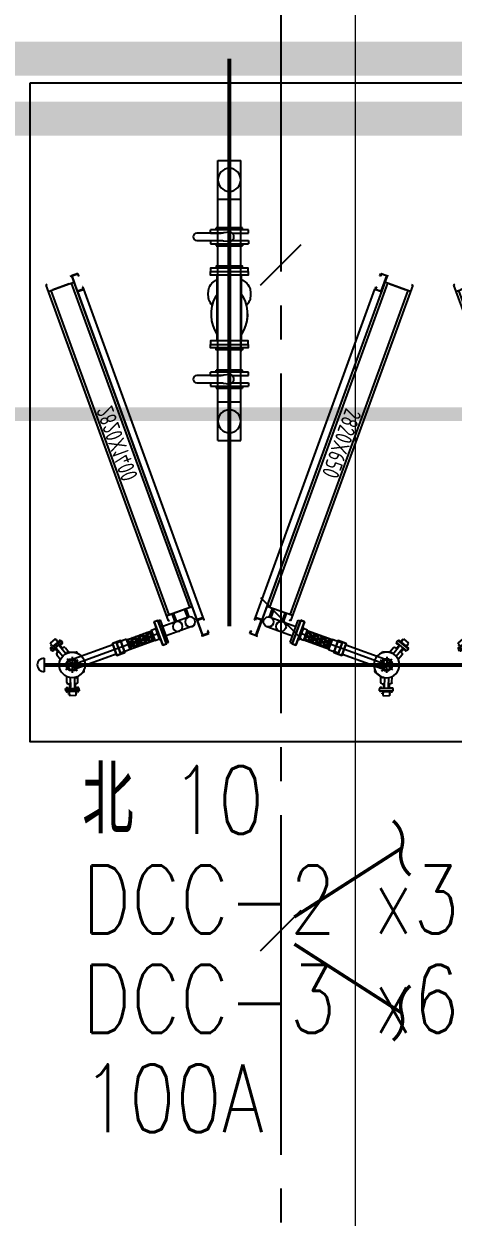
# Model space of a CAD drawing. Extents: x -3080 to 28500, y -1326 to 31609.
# Drawn here: x 11691 to 12007, y 8039 to 8917 of the extents above; entities that cross this region are included whole.
import ezdxf
from ezdxf.enums import TextEntityAlignment as Align

# ---------------------------------------------------------------- set-up
doc = ezdxf.new("R2010")
doc.units = 0
doc.header["$LTSCALE"] = 100
for name, pattern in [('188K-SM-03-F05-ARCH-PA-Y2257103$0$DASHED', [19.05, 12.7, -6.35]), ('188K-SM-03-F05-MECH-DCC-Y2257103$0$XFM1Q20-200k$0$CENTER', [2, 1.25, -0.25, 0.25, -0.25]), ('188K-SM-07-F10-MECH-CR PIPE-Y2257103$0$XFM1Q20-200k$0$CENTER', [2, 1.25, -0.25, 0.25, -0.25]), ('X-S-FAB-L05$0$COL-CEN-LIN', [3.25, 2.5, -0.25, 0.25, -0.25]), ('X-S-FAB-L05$0$DASHED', [0.75, 0.5, -0.25])]:
    doc.linetypes.add(name, pattern=pattern)
for name, color, linetype in [('0-xref', 8, 'Continuous'), ('188K-SM-03-F05-ARCH-PA-Y2257103$0$K-DIivder-3.5', 53, '188K-SM-03-F05-ARCH-PA-Y2257103$0$DASHED'), ('188K-SM-03-F05-MECH-DCC-Y2257103$0$00_AC_CHS_12℃', 4, 'Continuous'), ('188K-SM-03-F05-MECH-DCC-Y2257103$0$00_AC_CHS_20℃', 3, 'Continuous'), ('188K-SM-03-F05-MECH-DCC-Y2257103$0$00_DCC', 7, 'Continuous'), ('188K-SM-03-F05-MECH-DCC-Y2257103$0$00_閥站分組', 1, 'Continuous'), ('188K-SM-03-F05-MECH-DCC-Y2257103$0$XFM1Q20-200k$0$U-PCW-V', 2, 'Continuous'), ('188K-SM-07-F10-MECH-CR PIPE-Y2257103$0$00_AC_CHS_12℃', 4, 'Continuous'), ('188K-SM-07-F10-MECH-CR PIPE-Y2257103$0$00_AC_CHS_20℃', 3, 'Continuous'), ('188K-SM-07-F10-MECH-CR PIPE-Y2257103$0$00_DCC', 7, 'Continuous'), ('188K-SM-07-F10-MECH-CR PIPE-Y2257103$0$00_閥站分組', 1, 'Continuous'), ('188K-SM-07-F10-MECH-CR PIPE-Y2257103$0$XFM1Q20-200k$0$U-PCW-V', 2, 'Continuous'), ('X-S-FAB-L05$0$BLOCK', 8, 'Continuous'), ('X-S-FAB-L05$0$BR-D', 8, 'X-S-FAB-L05$0$DASHED'), ('X-S-FAB-L05$0$CCL', 8, 'X-S-FAB-L05$0$COL-CEN-LIN'), ('X-S-FAB-L05$0$S-FNDN', 8, 'Continuous'), ('X-S-FAB-L05$0$S-鋼柱', 8, 'Continuous'), ('X-S-FAB-L05$0$SLAB', 8, 'Continuous'), ('X-S-FAB-L05$0$斜撐', 8, 'Continuous')]:
    doc.layers.add(name, color=color, linetype=linetype)
doc.layers.add('X-S-FAB-L05$0$XREF', color=8, linetype='Continuous', lineweight=0)
doc.styles.add('188K-SM-03-F05-MECH-DCC-Y2257103$0$XFM1Q20-200k$0$12P7-XCM2P10$0$AA-TXT', font='simplex.shx', dxfattribs={"bigfont": 'china.shx'})
doc.styles.add('188K-SM-03-F05-MECH-DCC-Y2257103$0$XFM1Q20-200k$0$aa-txt', font='isocp.shx', dxfattribs={"bigfont": 'chineset.shx'})
doc.styles.add('188K-SM-07-F10-MECH-CR PIPE-Y2257103$0$XFM1Q20-200k$0$12P7-XCM2P10$0$AA-TXT', font='simplex.shx', dxfattribs={"bigfont": 'china.shx'})
doc.styles.add('188K-SM-07-F10-MECH-CR PIPE-Y2257103$0$XFM1Q20-200k$0$aa-txt', font='isocp.shx', dxfattribs={"bigfont": 'chineset.shx'})
pattern_1 = [(135, (-2258.2576, -4619.8331), (-8e-16, 2.4374981), [5.1707143, -1.7235714]), (45, (-2259.4764, -4618.6144), (-8e-16, 2.4374981), [5.1707143, -1.7235714])]

# ---------------------------------------------------------------- blocks, each defined once
blk = doc.blocks.new('X-S-FAB-L05$0$FAB2-L05')
at = {"layer": 'X-S-FAB-L05$0$CCL'}
blk.add_line((-14280, 11005), (-14280, 0), dxfattribs=at)
blk = doc.blocks.new('X-S-FAB-L05$0$斜撐')
at = {"layer": 'X-S-FAB-L05$0$BR-D', "const_width": 0.5}
blk.add_lwpolyline([(962.11, 215.55, -0.296213), (957.95, 215.19, 0.299957), (953.75, 214.85, 0.006918)], format="xyb", dxfattribs=at)
at = {"layer": 'X-S-FAB-L05$0$BR-D', "linetype": 'ByBlock', "const_width": 0.5}
blk.add_lwpolyline([(964.37, 197.57), (957.95, 215.19)], dxfattribs=at)
blk = doc.blocks.new('X-S-FAB-L05$0$SC1')
at = {"layer": 'DefPoints'}
blk.add_line((27924.99, 8342.12), (27954.99, 8312.12), dxfattribs=at)
blk = doc.blocks.new('X-S-FAB-L05$0$VC(C)')
at = {"layer": 'X-S-FAB-L05$0$S-鋼柱', "rotation": 90}
for p in [(20207.12, -19199.99), (20207.12, -19689.99)]:
    blk.add_blockref('X-S-FAB-L05$0$SC1', p, dxfattribs=at)
at = {"layer": 'X-S-FAB-L05$0$S-鋼柱'}
blk.add_blockref('X-S-FAB-L05$0$SC1', (-16059.99, 152.88), dxfattribs=at)
at = {"layer": 'X-S-FAB-L05$0$斜撐'}
for p, xscale, yscale, zscale, rotation in [((9867.41, 12747.2), 5.000000000000002, 5.000000000000002, 5.000000000000002, 282.6853631040207), ((9867.41, 3752.8), -5, 5, 5, 257.3146368959793)]:
    blk.add_blockref('X-S-FAB-L05$0$斜撐', p, dxfattribs=dict(at, xscale=xscale, yscale=yscale, zscale=zscale, rotation=rotation))
blk = doc.blocks.new('X-S-FAB-L05$0$板_3_2', base_point=(11935, 9055))
at = {"layer": 'X-S-FAB-L05$0$S-FNDN', "color": 15, "lineweight": 0, "flags": 128}
blk.add_lwpolyline([(11935, 9055), (4350, 9055), (4350, 7470), (9330, 7470), (9330, -55), (11935, -55), (11935, 4530), (11070, 4530), (11070, 5003), (11935, 5003)], close=True, dxfattribs=at)
blk = doc.blocks.new('X-S-FAB-L05')
at = {"layer": 'X-S-FAB-L05$0$BLOCK'}
blk.add_blockref('X-S-FAB-L05$0$FAB2-L05', (26160, -720), dxfattribs=at)
at = {"layer": 'X-S-FAB-L05$0$SLAB', "color": 15, "lineweight": 0}
blk.add_blockref('X-S-FAB-L05$0$板_3_2', (11935, 9055), dxfattribs=at)
at = {"layer": 'X-S-FAB-L05$0$XREF'}
blk.add_blockref('X-S-FAB-L05$0$VC(C)', (0, 0), dxfattribs=at)
blk = doc.blocks.new('188K-SM-03-F05-ARCH-PA-Y2257103')
at = {"layer": '188K-SM-03-F05-ARCH-PA-Y2257103$0$K-DIivder-3.5', "linetype": 'ByBlock', "ltscale": 2, "const_width": 10, "elevation": 0}
blk.add_lwpolyline([(7605.05, 8629.99), (12500, 8629.99)], dxfattribs=at)
blk = doc.blocks.new('188K-SM-03-F05-MECH-DCC-Y2257103$0$XFM1P20-200k$0$005')
at = {"layer": '188K-SM-03-F05-MECH-DCC-Y2257103$0$00_DCC'}
h = blk.add_hatch(dxfattribs=at)
h.set_pattern_fill('AR-HBONE', color=60, scale=0.430893, angle=360, style=0)
h.set_pattern_definition(pattern_1)
h.paths.add_polyline_path([(21.88125, -3.01625), (21.88125, 3.01625), (5.88125, 3.01625), (5.88125, -3.01625)])
edge = h.paths.add_edge_path(flags=17)
edge.add_line((21.88125, 3.01625), (21.88125, -3.01625))
at = {"layer": '188K-SM-03-F05-MECH-DCC-Y2257103$0$00_DCC', "color": 60}
for p, q in [((5.88125, 3.31625), (3, 3.31625)), ((5.88125, 3.31625), (5.88125, -3.31625)), ((21.88125, 3.01625), (5.88125, 3.01625)), ((5.88125, 3.01625), (5.88125, -3.01625)), ((21.88125, 3.31625), (24.7625, 3.31625)), ((21.88125, 3.31625), (21.88125, -3.31625)), ((21.88125, 3.01625), (21.88125, -3.01625)), ((21.88125, -3.01625), (21.88125, 3.01625)), ((28.2625, 3.31625), (24.7625, 3.31625)), ((28.2625, 3.31625), (28.2625, -3.31625)), ((5.88125, -3.31625), (3, -3.31625)), ((21.88125, -3.01625), (5.88125, -3.01625)), ((21.88125, -3.31625), (28.2625, -3.31625)), ((28.2625, -3.31625), (25.38125, -3.31625))]:
    blk.add_line(p, q, dxfattribs=at)
for points in [[(0, -7.6), (0, 7.6), (2.38125, 7.6), (2.38125, -7.6), (0, -7.6)], [(2.38125, 3.8975), (3, 3.8975), (3, -3.8975), (2.38125, -3.8975)]]:
    blk.add_lwpolyline(points, dxfattribs=at)
blk = doc.blocks.new('188K-SM-03-F05-MECH-DCC-Y2257103$0$DCC_配管')
at = {"layer": '188K-SM-03-F05-MECH-DCC-Y2257103$0$00_DCC', "color": 60}
for p, q in [((-68.98, 44.57, 0), (-69.54, 44.57, 0)), ((-69.54, 44.57, 0), (-69.54, 44.07, 0)), ((-68.98, 44.07, 0), (-69.54, 44.07, 0)), ((-64.28, 45.79, 0), (-68.98, 45.79, 0)), ((-68.98, 42.85, 0), (-68.98, 45.79, 0)), ((-64.28, 42.85, 0), (-64.28, 45.79, 0)), ((-64.28, 44.57, 0), (-63.72, 44.57, 0)), ((-64.28, 44.07, 0), (-63.72, 44.07, 0)), ((-63.72, 44.57, 0), (-63.72, 44.07, 0)), ((-71.66, 42.26, 0), (-71.66, 40.55, 0)), ((-61.6, 42.26, 0), (-71.66, 42.26, 0)), ((-71.66, 40.55, 0), (-61.6, 40.55, 0)), ((-71.15, 42.78, 0), (-71.15, 42.38, 0)), ((-71.15, 40.03, 0), (-71.15, 40.44, 0)), ((-70.17, 42.9, 0), (-71.01, 42.9, 0)), ((-70.17, 39.92, 0), (-71.01, 39.92, 0)), ((-70.87, 42.78, 0), (-70.87, 42.38, 0)), ((-70.87, 40.03, 0), (-70.87, 40.44, 0)), ((-70.73, 36.03, 0), (-70.73, 31.66, 0)), ((-70.31, 42.78, 0), (-70.31, 42.38, 0)), ((-70.31, 40.03, 0), (-70.31, 40.44, 0)), ((-70.03, 42.78, 0), (-70.03, 42.38, 0)), ((-70.03, 40.03, 0), (-70.03, 40.44, 0)), ((-69.73, 37.03, 0), (-69.12, 37.03, 0)), ((-64.28, 42.85, 0), (-68.98, 42.85, 0)), ((-68.77, 37.09, 0), (-68.77, 40.49, 0)), ((-68.12, 32.48, 0), (-68.12, 39.59, 0)), ((-67.74, 42.26, 0), (-67.74, 42.85, 0)), ((-65.52, 42.26, 0), (-65.52, 42.85, 0)), ((-65.14, 32.48, 0), (-65.14, 39.55, 0)), ((-64.49, 37.09, 0), (-64.49, 40.49, 0)), ((-63.52, 37.03, 0), (-64.14, 37.03, 0)), ((-63.22, 42.78, 0), (-63.22, 42.38, 0)), ((-63.22, 40.03, 0), (-63.22, 40.44, 0)), ((-63.08, 42.9, 0), (-62.24, 42.9, 0)), ((-63.08, 39.92, 0), (-62.24, 39.92, 0)), ((-62.94, 42.78, 0), (-62.94, 42.38, 0)), ((-62.94, 40.03, 0), (-62.94, 40.44, 0)), ((-62.52, 36.03, 0), (-62.52, 31.66, 0)), ((-62.38, 42.78, 0), (-62.38, 42.38, 0)), ((-62.38, 40.03, 0), (-62.38, 40.44, 0)), ((-62.1, 42.78, 0), (-62.1, 42.38, 0)), ((-62.1, 40.03, 0), (-62.1, 40.44, 0)), ((-61.6, 42.26, 0), (-61.6, 40.55, 0)), ((-66.63, 17.31, 0), (-66.63, 29.02, 0)), ((-33.99, 15.66), (-65.24, 26.54, 0)), ((-72.48, 23.16, 0), (-60.78, 23.16, 0)), ((-36.38, 8.77), (-67.83, 19.72, 0)), ((-66.63, 23.16, 0), (-3.17, 1.1)), ((-70.73, 14.66, 0), (-70.73, 14.67, 0)), ((-69.73, 13.66, 0), (-63.52, 13.66, 0)), ((-62.52, 14.66, 0), (-62.52, 14.67, 0)), ((-1.2, -3.45), (1.2, 3.45))]:
    blk.add_line(p, q, dxfattribs=at)
at = {"layer": '188K-SM-03-F05-MECH-DCC-Y2257103$0$00_DCC', "color": 60, "elevation": 0}
for points in [[(-30.71, 5.67), (-36.73, 7.76), (-33.64, 16.67), (-27.62, 14.58)], [(-31.42, 5.91), (-30.71, 5.67), (-27.62, 14.58), (-28.33, 14.83)]]:
    blk.add_lwpolyline(points, dxfattribs=at)
at = {"layer": '188K-SM-03-F05-MECH-DCC-Y2257103$0$00_DCC', "color": 60}
for radius in [9.44, 4.44, 3.65]:
    blk.add_circle((-66.63, 23.16, 0), radius, dxfattribs=at)
for centre, radius, start, end in [((-71.29, 42.41, 0), 0.143, 270, 347.31962), ((-71.29, 40.41, 0), 0.143, 12.68038, 90), ((-71.01, 42.75, 0), 0.143, 12.68038, 167.31962), ((-71.01, 42.41, 0), 0.143, 192.68038, 347.31962), ((-71.01, 40.41, 0), 0.143, 12.68038, 167.31962), ((-71.01, 40.06, 0), 0.143, 192.68038, 347.31962), ((-70.59, 42.49, 0), 0.406, 46.39718, 133.60282), ((-70.59, 42.67, 0), 0.406, 226.39718, 313.60282), ((-70.59, 40.14, 0), 0.406, 46.39718, 133.60282), ((-70.59, 40.33, 0), 0.406, 226.39718, 313.60282), ((-69.73, 36.03, 0), 1, 90, 180), ((-70.17, 42.75, 0), 0.143, 12.68038, 167.31962), ((-70.17, 42.41, 0), 0.143, 192.68038, 347.31962), ((-70.17, 40.41, 0), 0.143, 12.68038, 167.31962), ((-70.17, 40.06, 0), 0.143, 192.68038, 347.31962), ((-69.89, 42.41, 0), 0.143, 192.68038, 270), ((-69.89, 40.41, 0), 0.143, 90, 167.31962), ((-69.12, 39.55, 0), 1, 0, 90), ((-69.12, 38.03, 0), 1, 270, 0), ((-64.14, 38.03, 0), 1, 180, 270), ((-64.13, 39.55, 0), 1, 90, 180), ((-63.52, 36.03, 0), 1, 0, 90), ((-63.36, 42.41, 0), 0.143, 270, 347.31962), ((-63.36, 40.41, 0), 0.143, 12.68038, 90), ((-63.08, 42.75, 0), 0.143, 12.68038, 167.31962), ((-63.08, 42.41, 0), 0.143, 192.68038, 347.31962), ((-63.08, 40.41, 0), 0.143, 12.68038, 167.31962), ((-63.08, 40.06, 0), 0.143, 192.68038, 347.31962), ((-62.66, 42.49, 0), 0.406, 46.39718, 133.60282), ((-62.66, 42.67, 0), 0.406, 226.39718, 313.60282), ((-62.66, 40.14, 0), 0.406, 46.39718, 133.60282), ((-62.66, 40.33, 0), 0.406, 226.39718, 313.60282), ((-62.24, 42.75, 0), 0.143, 12.68038, 167.31962), ((-62.24, 42.41, 0), 0.143, 192.68038, 347.31962), ((-62.24, 40.41, 0), 0.143, 12.68038, 167.31962), ((-62.24, 40.06, 0), 0.143, 192.68038, 347.31962), ((-61.96, 42.41, 0), 0.143, 192.68038, 270), ((-61.96, 40.41, 0), 0.143, 90, 167.31962), ((-66.67, 20.94, 0), 2.22, 271.07933, 88.92067), ((-69.73, 14.66, 0), 1, 180, 270), ((-63.52, 14.66, 0), 1, 270, 0)]:
    blk.add_arc(centre, radius, start, end, dxfattribs=at)
at = {"layer": '188K-SM-03-F05-MECH-DCC-Y2257103$0$00_DCC', "color": 60, "xscale": -1.210111893907765, "yscale": 1.210111893907765, "zscale": 1.210111893907765, "rotation": 340.8548292855317}
blk.add_blockref('188K-SM-03-F05-MECH-DCC-Y2257103$0$XFM1P20-200k$0$005', (0, 0), dxfattribs=at)
blk = doc.blocks.new('188K-SM-03-F05-MECH-DCC-Y2257103$0$DCC-2_2.82x1.4')
at = {"layer": '188K-SM-03-F05-MECH-DCC-Y2257103$0$00_DCC', "color": 4}
for p, q in [((278.05, 32.11), (260.55, 32.11)), ((260.55, 30.31), (260.55, 32.11)), ((278.05, 30.31), (260.55, 30.31)), ((265.65, 10.21), (265.65, 30.31)), ((272.95, 10.21), (272.95, 30.31)), ((278.05, 30.31), (278.05, 32.11)), ((0, 25.01), (263, 25.11)), ((0, 24.01), (0, 25.01)), ((5, 25.01), (5, 5.01)), ((5, 25.01), (5, 5.01)), ((5, 23.01), (259, 23.11)), ((5, 8.61), (5, 21.41)), ((259, 25.11), (259, 5.11)), ((265.65, 20.61), (259, 20.61)), ((265.65, 19.41), (259, 19.41)), ((263, 25.11), (263, 24.11)), ((265.65, 10.81), (259, 10.81)), ((265.65, 9.61), (259, 9.61)), ((0, 6.01), (0, 5.01)), ((5, 7.01), (259, 7.11))]:
    blk.add_line(p, q, dxfattribs=at)
at = {"layer": '188K-SM-03-F05-MECH-DCC-Y2257103$0$00_DCC', "color": 24}
for p, q in [((0, 5.01), (282, 5.11)), ((282, 5.11), (282, 6.11))]:
    blk.add_line(p, q, dxfattribs=at)
at = {"layer": '188K-SM-03-F05-MECH-DCC-Y2257103$0$00_DCC'}
for p, q in [((0, 0), (0, 5)), ((0, 5), (12.5, 5)), ((2, 0), (0, 0)), ((12.18, 4.68), (0.32, 4.68)), ((0.32, 4.68), (0.32, 0.32)), ((0.32, 0.32), (2, 0.32)), ((2, 0.32), (2, 0)), ((10.5, 0), (10.5, 0.32)), ((10.5, 0.32), (12.18, 0.32)), ((12.5, 0), (10.5, 0)), ((12.18, 0.32), (12.18, 4.68)), ((12.5, 5), (12.5, 0)), ((12.5, -0.05), (12.5, 4.95)), ((269.5, 5.11), (269.5, 0.11)), ((269.5, 0.11), (269.5, 5.11)), ((269.5, 5.11), (282, 5.11)), ((271.5, 0.11), (269.5, 0.11)), ((281.68, 4.79), (269.82, 4.79)), ((269.82, 4.79), (269.82, 0.43)), ((269.82, 0.43), (271.5, 0.43)), ((271.5, 0.43), (271.5, 0.11)), ((280, 0.11), (280, 0.43)), ((280, 0.43), (281.68, 0.43)), ((282, 0.11), (280, 0.11)), ((281.68, 0.43), (281.68, 4.79)), ((282, 5.11), (282, 0.11))]:
    blk.add_line(p, q, dxfattribs=at)
at = {"layer": '188K-SM-03-F05-MECH-DCC-Y2257103$0$00_DCC', "color": 3}
for p, q in [((12.5, 4.95), (269.5, 5.11)), ((269.5, 0.11), (12.5, -0.05))]:
    blk.add_line(p, q, dxfattribs=at)
at = {"layer": '188K-SM-03-F05-MECH-DCC-Y2257103$0$00_DCC'}
blk.add_lwpolyline([(2, -0.16), (2, 0)], dxfattribs=at)
at = {"layer": '188K-SM-03-F05-MECH-DCC-Y2257103$0$00_DCC', "color": 4}
for centre in [(269.3, 20.01), (269.3, 10.21)]:
    blk.add_circle(centre, 3.65, dxfattribs=at)
at = {"layer": '188K-SM-03-F05-MECH-DCC-Y2257103$0$00_DCC', "xscale": -1, "rotation": 70.85482928510031}
blk.add_blockref('188K-SM-03-F05-MECH-DCC-Y2257103$0$DCC_配管', (269.3, 32.11), dxfattribs=at)
at = {"layer": '188K-SM-03-F05-MECH-DCC-Y2257103$0$00_DCC', "color": 4, "style": '188K-SM-03-F05-MECH-DCC-Y2257103$0$XFM1Q20-200k$0$aa-txt', "width": 0.8}
blk.add_text('2820X1400', height=12.5, rotation=360, dxfattribs=at).set_placement((127.55, 15.83), align=Align.MIDDLE)
blk = doc.blocks.new('188K-SM-03-F05-MECH-DCC-Y2257103$0$DCC-3_2.82x0.65')
at = {"layer": '188K-SM-03-F05-MECH-DCC-Y2257103$0$00_DCC'}
for p, q in [((-0.68, -1.88), (0, 0)), ((0, 0), (4.7, -1.71)), ((-0.38, -1.99), (-0.68, -1.88)), ((0.19, -0.41), (-0.38, -1.99)), ((4.29, -1.9), (0.19, -0.41)), ((0.23, -13.05), (4.29, -1.9)), ((4.7, -1.71), (0.42, -13.46)), ((-4.32, -11.73), (0.37, -13.44)), ((-4.28, -11.75), (-3.59, -9.87)), ((0.42, -13.46), (-4.28, -11.75)), ((-3.29, -9.98), (-3.87, -11.55)), ((-3.87, -11.55), (0.23, -13.05)), ((-3.59, -9.87), (-3.29, -9.98)), ((-92.85, -255.13), (-92.17, -253.25)), ((-91.98, -253.66), (-92.55, -255.24)), ((-87.47, -254.96), (-92.17, -253.25)), ((-92.17, -253.25), (-87.47, -254.96)), ((-87.88, -255.15), (-91.98, -253.66)), ((-96.44, -265), (-95.76, -263.12)), ((-95.46, -263.23), (-96.03, -264.8)), ((-95.76, -263.12), (-95.46, -263.23)), ((-92.55, -255.24), (-92.85, -255.13)), ((-91.94, -266.3), (-87.88, -255.15)), ((-87.47, -254.96), (-91.75, -266.71)), ((-91.75, -266.71), (-96.44, -265)), ((-96.03, -264.8), (-91.94, -266.3))]:
    blk.add_line(p, q, dxfattribs=at)
at = {"layer": '188K-SM-03-F05-MECH-DCC-Y2257103$0$00_DCC', "color": 24}
for p, q in [((4.71, -1.71), (-91.75, -266.71)), ((-91.75, -266.71), (-90.81, -267.05))]:
    blk.add_line(p, q, dxfattribs=at)
at = {"layer": '188K-SM-03-F05-MECH-DCC-Y2257103$0$00_DCC', "color": 40}
for p, q in [((4.88, -7.1), (-81.99, -245.78)), ((23.5, -8.56), (-66.45, -255.7)), ((21.79, -13.26), (3, -6.41)), ((21.79, -13.26), (3, -6.41)), ((5.65, -2.06), (4.71, -1.71)), ((6.38, -7.65), (18.4, -12.03)), ((22.56, -8.22), (23.5, -8.56)), ((19.91, -12.57), (-66.96, -251.26)), ((-65.08, -251.94), (-83.87, -245.1)), ((-81.92, -252.88), (-79.64, -246.64)), ((-81.36, -253.09), (-62.47, -259.97)), ((-80.79, -253.3), (-78.52, -247.05)), ((-72.71, -256.24), (-70.43, -249.99)), ((-71.58, -256.65), (-69.31, -250.4)), ((-83.85, -259.95), (-64.97, -266.83)), ((-66.45, -255.7), (-67.39, -255.36)), ((-66.72, -271.62), (-60.72, -255.18)), ((-65.02, -272.24), (-59.03, -255.8)), ((-60.72, -255.18), (-59.03, -255.8)), ((-66.72, -271.62), (-65.02, -272.24))]:
    blk.add_line(p, q, dxfattribs=at)
at = {"layer": '188K-SM-03-F05-MECH-DCC-Y2257103$0$00_DCC', "color": 3}
for p, q in [((-92.17, -253.25), (-4.32, -11.73)), ((0.37, -13.44), (-87.47, -254.96))]:
    blk.add_line(p, q, dxfattribs=at)
at = {"layer": '188K-SM-03-F05-MECH-DCC-Y2257103$0$00_DCC'}
blk.add_lwpolyline([(-0.83, -1.82), (-0.68, -1.88)], dxfattribs=at)
at = {"layer": '188K-SM-03-F05-MECH-DCC-Y2257103$0$00_DCC', "color": 40}
for centre in [(-82.61, -256.52), (-73.4, -259.87)]:
    blk.add_circle(centre, 3.65, dxfattribs=at)
at = {"layer": '188K-SM-03-F05-MECH-DCC-Y2257103$0$00_DCC', "xscale": -1, "rotation": 320.8337698537623}
blk.add_blockref('188K-SM-03-F05-MECH-DCC-Y2257103$0$DCC_配管', (-62.03, -264.02), dxfattribs=at)
at = {"layer": '188K-SM-03-F05-MECH-DCC-Y2257103$0$00_DCC', "color": 40, "style": '188K-SM-03-F05-MECH-DCC-Y2257103$0$XFM1Q20-200k$0$aa-txt', "width": 0.8}
blk.add_text('2820X650', height=12.5, rotation=249.97894, dxfattribs=at).set_placement((-28.8, -125.26), align=Align.MIDDLE)
blk = doc.blocks.new('188K-SM-03-F05-MECH-DCC-Y2257103$0$XFM1Q20-200k$0$BV-150V-T1')
at = {"color": 0, "linetype": 'ByBlock'}
for p, q in [((-5.24, 9.6), (-6.67, 9.6)), ((-6.67, -9.6), (-6.67, 9.6)), ((-2.7, 13.97), (-5.24, 13.97)), ((-5.24, -13.97), (-5.24, 13.97)), ((2.7, 13.97), (5.24, 13.97)), ((5.24, 13.97), (5.24, -13.97)), ((5.24, 9.6), (6.67, 9.6)), ((6.67, 9.6), (6.67, -9.6)), ((2.7, -8.41), (-2.7, -8.41)), ((-5.24, -9.6), (-6.67, -9.6)), ((-2.7, -13.97), (-5.24, -13.97)), ((2.7, -13.97), (5.24, -13.97)), ((5.24, -9.6), (6.67, -9.6))]:
    blk.add_line(p, q, dxfattribs=at)
blk.add_lwpolyline([(-2.67, 7.5), (-2.67, 24.03, -1), (2.67, 24.03), (2.67, 7.68, 0.028765), (2.87, 4.24), (3.32, 0.29, -1.044614), (-3.34, 0), (-2.87, 4.06, 0.028765)], format="xyb", close=True, dxfattribs=at)
for points in [[(-2.7, 13.97), (-2.7, 6.15)], [(2.7, 13.97), (2.7, 6.33)], [(-2.7, -1.96), (-2.7, -13.97)], [(2.7, -1.96), (2.7, -13.97)]]:
    blk.add_lwpolyline(points, dxfattribs=at)
blk = doc.blocks.new('188K-SM-03-F05-MECH-DCC-Y2257103$0$XFM1Q20-200k$0$YS-06-B')
at = {"layer": '188K-SM-03-F05-MECH-DCC-Y2257103$0$XFM1Q20-200k$0$U-PCW-V', "color": 0}
for p, q in [((54.97, 8.89), (6.86, 8.89)), ((54.97, -8.89), (6.86, -8.89))]:
    blk.add_line(p, q, dxfattribs=at)
for points in [[(1.43, -9.6), (0, -9.6), (0, 9.6), (1.43, 9.6)], [(3.97, -13.85), (1.43, -13.85), (1.43, 13.85), (3.97, 13.85), (3.97, -13.85)], [(3.97, -13.85), (6.51, -13.85), (6.51, 13.85), (3.97, 13.85), (3.97, -13.85)], [(57.51, -13.85), (54.97, -13.85), (54.97, 13.85), (57.51, 13.85), (57.51, -13.85)], [(57.51, -13.85), (60.05, -13.85), (60.05, 13.85), (57.51, 13.85), (57.51, -13.85)], [(60.05, -9.6), (61.48, -9.6), (61.48, 9.6), (60.05, 9.6)]]:
    blk.add_lwpolyline(points, dxfattribs=at)
for points in [[(18.6, 15.46, 0.133256), (14.63, 14.38, 0.106756), (10.87, 10.93, 0.036777), (9.64, 8.89, 0.036777)], [(28.76, 12.49, 0.064337), (26.31, 14.38, 0.133256), (22.34, 15.46)], [(9.64, -8.89, 0.036777), (10.87, -10.93, 0.106756), (14.63, -14.38, 0.133256), (18.6, -15.46)], [(22.34, -15.46, 0.133256), (26.31, -14.38, 0.064337), (28.76, -12.49, 0.064337)]]:
    blk.add_lwpolyline(points, format="xyb", dxfattribs=at)
for centre, radius, start, end in [((20.47, 4.27), 11.34, 80.52454, 99.47546), ((29.03, 0), 12.06, 121.76927, 132.51728), ((35.18, -14.34), 27.59, 57.36976, 116.9234), ((20.47, -4.27), 11.34, 260.52454, 279.47546), ((29.03, 0), 12.06, 227.48272, 238.23073), ((35.18, 14.34), 27.59, 243.0766, 302.63024)]:
    blk.add_arc(centre, radius, start, end, dxfattribs=at)
blk = doc.blocks.new('188K-SM-03-F05-MECH-DCC-Y2257103$0$DCC-閥站(入)')
at = {"layer": '188K-SM-03-F05-MECH-DCC-Y2257103$0$00_DCC', "color": 4}
for p, q in [((-8.41, 206.26, 0), (-8.41, 0, 0)), ((-8.41, 206.26), (8.41, 206.26)), ((8.41, 206.26, 0), (8.41, 0, 0)), ((-8.41, 177.68), (8.41, 177.68)), ((8.41, 112.03, 0), (8.41, 140.61, 0)), ((-8.41, 28.58), (8.41, 28.58)), ((-8.41, 0), (8.41, 0))]:
    blk.add_line(p, q, dxfattribs=at)
at = {"layer": '188K-SM-03-F05-MECH-DCC-Y2257103$0$00_DCC', "color": 4, "linetype": '188K-SM-03-F05-MECH-DCC-Y2257103$0$XFM1Q20-200k$0$CENTER'}
blk.add_line((0, 0, 0), (0, 206.26, 0), dxfattribs=at)
at = {"layer": '188K-SM-03-F05-MECH-DCC-Y2257103$0$00_DCC', "color": 4}
for centre in [(0, 191.97), (0, 14.29)]:
    blk.add_circle(centre, 8.41, dxfattribs=at)
at = {"layer": '188K-SM-03-F05-MECH-DCC-Y2257103$0$00_DCC', "color": 4, "rotation": 90}
for name, p in [('188K-SM-03-F05-MECH-DCC-Y2257103$0$XFM1Q20-200k$0$BV-150V-T1', (0, 161.01)), ('188K-SM-03-F05-MECH-DCC-Y2257103$0$XFM1Q20-200k$0$YS-06-B', (0, 77.87)), ('188K-SM-03-F05-MECH-DCC-Y2257103$0$XFM1Q20-200k$0$BV-150V-T1', (0, 56.2))]:
    blk.add_blockref(name, p, dxfattribs=at)
blk = doc.blocks.new('188K-SM-03-F05-MECH-DCC-Y2257103')
at = {"layer": '188K-SM-03-F05-MECH-DCC-Y2257103$0$00_AC_CHS_12℃', "ltscale": 1000, "const_width": 3, "elevation": 0}
blk.add_lwpolyline([(11842.2, 8474), (11842.2, 8891.81)], dxfattribs=at)
at = {"layer": '188K-SM-03-F05-MECH-DCC-Y2257103$0$00_AC_CHS_20℃', "ltscale": 1000}
blk.add_line((11705.86, 8450.48, 0), (11705.86, 8440.48, 0), dxfattribs=at)
at = {"layer": '188K-SM-03-F05-MECH-DCC-Y2257103$0$00_AC_CHS_20℃', "ltscale": 1000, "const_width": 3, "elevation": 0}
blk.add_lwpolyline([(11705.86, 8445.48), (12980.49, 8445.48)], dxfattribs=at)
at = {"layer": '188K-SM-03-F05-MECH-DCC-Y2257103$0$00_AC_CHS_20℃', "ltscale": 1000}
blk.add_arc((11705.86, 8445.48, 0), 5, 90, 270, dxfattribs=at)
at = {"layer": '188K-SM-03-F05-MECH-DCC-Y2257103$0$00_閥站分組', "ltscale": 1000}
blk.add_lwpolyline([(11695.61, 8873.93), (13033.05, 8873.93), (13033.05, 8388.77), (11695.61, 8388.77)], close=True, dxfattribs=at)
at = {"layer": '188K-SM-03-F05-MECH-DCC-Y2257103$0$00_DCC', "xscale": -1}
for name, p, rotation in [('188K-SM-03-F05-MECH-DCC-Y2257103$0$DCC-閥站(入)', (11842.2, 8816.82, 0), 180), ('188K-SM-03-F05-MECH-DCC-Y2257103$0$DCC-2_2.82x1.4', (11730.76, 8733.69), 110.021059431338)]:
    blk.add_blockref(name, p, dxfattribs=dict(at, rotation=rotation))
at = {"layer": '188K-SM-03-F05-MECH-DCC-Y2257103$0$00_DCC', "rotation": 249.978940568662}
blk.add_blockref('188K-SM-03-F05-MECH-DCC-Y2257103$0$DCC-2_2.82x1.4', (11653.76, 8733.69), dxfattribs=at)
at = {"layer": '188K-SM-03-F05-MECH-DCC-Y2257103$0$00_DCC'}
blk.add_blockref('188K-SM-03-F05-MECH-DCC-Y2257103$0$DCC-3_2.82x0.65', (11953.64, 8733.69), dxfattribs=at)
at = {"layer": '188K-SM-03-F05-MECH-DCC-Y2257103$0$00_DCC', "xscale": -1}
blk.add_blockref('188K-SM-03-F05-MECH-DCC-Y2257103$0$DCC-3_2.82x0.65', (12030.65, 8733.69), dxfattribs=at)
at = {"layer": '188K-SM-03-F05-MECH-DCC-Y2257103$0$00_閥站分組', "style": '188K-SM-03-F05-MECH-DCC-Y2257103$0$XFM1Q20-200k$0$12P7-XCM2P10$0$AA-TXT', "width": 0.8}
for s, p in [('北 10', (11733.9, 8346.08)), ('DCC-2 x3', (11733.9, 8272.88)), ('DCC-3 x6', (11733.9, 8199.68)), ('100A', (11733.9, 8126.47))]:
    blk.add_text(s, height=50, dxfattribs=at).set_placement(p, align=Align.MIDDLE_LEFT)
blk = doc.blocks.new('188K-SM-07-F10-MECH-CR PIPE-Y2257103$0$XFM1P20-200k$0$005')
at = {"layer": '188K-SM-07-F10-MECH-CR PIPE-Y2257103$0$00_DCC'}
h = blk.add_hatch(dxfattribs=at)
h.set_pattern_fill('AR-HBONE', color=60, scale=0.430893, angle=360, style=0)
h.set_pattern_definition(pattern_1)
h.paths.add_polyline_path([(21.88125, -3.01625), (21.88125, 3.01625), (5.88125, 3.01625), (5.88125, -3.01625)])
edge = h.paths.add_edge_path(flags=17)
edge.add_line((21.88125, 3.01625), (21.88125, -3.01625))
at = {"layer": '188K-SM-07-F10-MECH-CR PIPE-Y2257103$0$00_DCC', "color": 60}
for p, q in [((5.88125, 3.31625), (3, 3.31625)), ((5.88125, 3.31625), (5.88125, -3.31625)), ((21.88125, 3.01625), (5.88125, 3.01625)), ((5.88125, 3.01625), (5.88125, -3.01625)), ((21.88125, 3.31625), (24.7625, 3.31625)), ((21.88125, 3.31625), (21.88125, -3.31625)), ((21.88125, 3.01625), (21.88125, -3.01625)), ((21.88125, -3.01625), (21.88125, 3.01625)), ((28.2625, 3.31625), (24.7625, 3.31625)), ((28.2625, 3.31625), (28.2625, -3.31625)), ((5.88125, -3.31625), (3, -3.31625)), ((21.88125, -3.01625), (5.88125, -3.01625)), ((21.88125, -3.31625), (28.2625, -3.31625)), ((28.2625, -3.31625), (25.38125, -3.31625))]:
    blk.add_line(p, q, dxfattribs=at)
for points in [[(0, -7.6), (0, 7.6), (2.38125, 7.6), (2.38125, -7.6), (0, -7.6)], [(2.38125, 3.8975), (3, 3.8975), (3, -3.8975), (2.38125, -3.8975)]]:
    blk.add_lwpolyline(points, dxfattribs=at)
blk = doc.blocks.new('188K-SM-07-F10-MECH-CR PIPE-Y2257103$0$DCC_配管')
at = {"layer": '188K-SM-07-F10-MECH-CR PIPE-Y2257103$0$00_DCC', "color": 60}
for p, q in [((-71.24, 26.73, 0), (-62.06, 19.48, 0)), ((-63.02, 27.7, 0), (-70.28, 18.51, 0)), ((-33.99, 15.66), (-65.45, 26.55, 0)), ((-64.6, 32.32, 0), (-64.61, 32.32, 0)), ((-63.2, 32.48, 0), (-58.33, 28.64, 0)), ((-58.16, 27.23, 0), (-58.16, 27.23, 0)), ((-77.84, 15.55, 0), (-75.14, 18.98, 0)), ((-36.38, 8.77), (-67.65, 19.59, 0)), ((-66.65, 23.11, 0), (-3.17, 1.1)), ((-80.7, 9.11, 0), (-82.52, 6.8, 0)), ((-82.43, 11.23, 0), (-81.37, 12.58, 0)), ((-74.54, 5, 0), (-82.43, 11.23, 0)), ((-82.36, 10.51, 0), (-82.1, 10.83, 0)), ((-81.66, 9.81, 0), (-82.32, 10.34, 0)), ((-82.14, 10.34, 0), (-81.89, 10.66, 0)), ((-81.7, 9.99, 0), (-81.45, 10.31, 0)), ((-81.48, 9.82, 0), (-81.23, 10.13, 0)), ((-81.37, 12.58, 0), (-73.47, 6.34, 0)), ((-80.65, 12.67, 0), (-80.9, 12.35, 0)), ((-77, 6.19, 0), (-80.7, 9.11, 0)), ((-80.43, 12.5, 0), (-80.68, 12.18, 0)), ((-79.81, 12.15, 0), (-80.47, 12.67, 0)), ((-79.99, 12.15, 0), (-80.24, 11.83, 0)), ((-79.77, 11.98, 0), (-80.02, 11.66, 0)), ((-79.35, 8.8, 0), (-79.72, 8.34, 0)), ((-76.96, 13.5, 0), (-79.06, 10.84, 0)), ((-73.6, 16.72, 0), (-78, 11.14, 0)), ((-77.68, 14.15, 0), (-77.2, 13.77, 0)), ((-73.6, 10.85, 0), (-75.7, 8.18, 0)), ((-71.25, 14.87, 0), (-75.63, 9.32, 0)), ((-72.8, 10.3, 0), (-73.28, 10.68, 0)), ((-71.4, 10.47, 0), (-68.69, 13.89, 0)), ((-78.82, 3.89, 0), (-82.52, 6.8, 0)), ((-82.19, 8.1, 0), (-81.89, 8.5, 0)), ((-81.76, 7.76, 0), (-82.19, 8.1, 0)), ((-81.45, 8.15, 0), (-81.89, 8.5, 0)), ((-77, 6.19, 0), (-78.82, 3.89, 0)), ((-78.07, 4.85, 0), (-77.63, 4.5, 0)), ((-77.61, 7.43, 0), (-77.98, 6.96, 0)), ((-77.76, 5.24, 0), (-77.32, 4.89, 0)), ((-77.63, 4.5, 0), (-77.32, 4.89, 0)), ((-76.13, 5.6, 0), (-75.88, 5.92, 0)), ((-76.09, 5.42, 0), (-75.43, 4.9, 0)), ((-75.91, 5.42, 0), (-75.66, 5.74, 0)), ((-75.47, 5.08, 0), (-75.22, 5.4, 0)), ((-75.25, 4.9, 0), (-75, 5.22, 0)), ((-74.43, 7.76, 0), (-74.68, 7.44, 0)), ((-74.54, 5, 0), (-73.47, 6.34, 0)), ((-74.21, 7.58, 0), (-74.46, 7.26, 0)), ((-74.25, 7.76, 0), (-73.59, 7.24, 0)), ((-73.77, 7.24, 0), (-74.02, 6.92, 0)), ((-73.55, 7.06, 0), (-73.8, 6.74, 0)), ((1.2, 3.45), (-1.2, -3.45))]:
    blk.add_line(p, q, dxfattribs=at)
at = {"layer": '188K-SM-07-F10-MECH-CR PIPE-Y2257103$0$00_DCC', "color": 60, "elevation": 0}
for points in [[(-27.62, 14.58), (-33.64, 16.67), (-36.73, 7.76), (-30.71, 5.67)], [(-28.33, 14.83), (-27.62, 14.58), (-30.71, 5.67), (-31.42, 5.91)]]:
    blk.add_lwpolyline(points, dxfattribs=at)
at = {"layer": '188K-SM-07-F10-MECH-CR PIPE-Y2257103$0$00_DCC', "color": 60}
for centre, radius in [((-66.65, 23.1, 0), 9.44), ((-66.65, 23.11, 0), 4.44), ((-66.65, 23.11, 0), 3.65)]:
    blk.add_circle(centre, radius, dxfattribs=at)
for centre, radius, start, end in [((-65.31, 24.87, 0), 2.22, 232.78899, 50.63033), ((-63.82, 31.7, 0), 1, 51.70966, 141.70966), ((-58.95, 27.85, 0), 1, 321.70966, 51.70966), ((-82.23, 10.45, 0), 0.143, 154.39004, 309.02928), ((-82.23, 10.89, 0), 0.143, 334.39004, 51.70966), ((-81.73, 10.39, 0), 0.406, 188.10684, 275.31248), ((-82.01, 10.72, 0), 0.143, 334.39004, 129.02928), ((-81.85, 10.25, 0), 0.406, 8.10684, 95.31248), ((-81.57, 9.93, 0), 0.143, 154.39004, 309.02928), ((-81.36, 10.2, 0), 0.143, 334.39004, 129.02928), ((-81.14, 10.02, 0), 0.143, 51.70966, 129.02928), ((-80.99, 12.46, 0), 0.143, 231.70966, 309.02928), ((-80.77, 12.29, 0), 0.143, 154.39004, 309.02928), ((-80.28, 12.23, 0), 0.406, 188.10684, 275.31248), ((-80.56, 12.56, 0), 0.143, 334.39004, 129.02928), ((-80.39, 12.09, 0), 0.406, 8.10684, 95.31248), ((-80.11, 11.77, 0), 0.143, 154.39004, 309.02928), ((-79.89, 11.59, 0), 0.143, 154.39004, 231.70966), ((-79.9, 12.04, 0), 0.143, 334.39004, 129.02928), ((-78.76, 11.79, 0), 1, 231.70966, 321.70966), ((-77.06, 14.93, 0), 1, 141.70966, 231.70966), ((-77.82, 12.98, 0), 1, 321.70966, 51.70966), ((-74.84, 8.7, 0), 1, 141.70966, 231.70966), ((-73.9, 9.89, 0), 1, 51.70966, 141.70966), ((-72.18, 11.09, 0), 1, 231.70966, 321.70966), ((-76, 5.54, 0), 0.143, 154.39004, 309.02928), ((-76.01, 5.98, 0), 0.143, 334.39004, 51.70966), ((-75.51, 5.48, 0), 0.406, 188.10684, 275.31248), ((-75.79, 5.8, 0), 0.143, 334.39004, 129.02928), ((-75.62, 5.34, 0), 0.406, 8.10684, 95.31248), ((-75.35, 5.01, 0), 0.143, 154.39004, 309.02928), ((-75.13, 5.28, 0), 0.143, 334.39004, 129.02928), ((-74.91, 5.11, 0), 0.143, 51.70966, 129.02928), ((-74.77, 7.55, 0), 0.143, 231.70966, 309.02928), ((-74.55, 7.38, 0), 0.143, 154.39004, 309.02928), ((-74.06, 7.32, 0), 0.406, 188.10684, 275.31248), ((-74.34, 7.65, 0), 0.143, 334.39004, 129.02928), ((-74.17, 7.18, 0), 0.406, 8.10684, 95.31248), ((-73.89, 6.86, 0), 0.143, 154.39004, 309.02928), ((-73.67, 6.68, 0), 0.143, 154.39004, 231.70966), ((-73.68, 7.12, 0), 0.143, 334.39004, 129.02928)]:
    blk.add_arc(centre, radius, start, end, dxfattribs=at)
at = {"layer": '188K-SM-07-F10-MECH-CR PIPE-Y2257103$0$00_DCC', "color": 60, "xscale": 1.210111893907765, "yscale": 1.210111893907765, "zscale": 1.210111893907765, "rotation": 160.8548292855056}
blk.add_blockref('188K-SM-07-F10-MECH-CR PIPE-Y2257103$0$XFM1P20-200k$0$005', (0, 0), dxfattribs=at)
blk = doc.blocks.new('188K-SM-07-F10-MECH-CR PIPE-Y2257103$0$DCC-2_2.82x1.4')
at = {"layer": '188K-SM-07-F10-MECH-CR PIPE-Y2257103$0$00_DCC', "color": 4}
for p, q in [((278.05, 32.11), (260.55, 32.11)), ((260.55, 30.31), (260.55, 32.11)), ((278.05, 30.31), (260.55, 30.31)), ((265.65, 10.21), (265.65, 30.31)), ((272.95, 10.21), (272.95, 30.31)), ((278.05, 30.31), (278.05, 32.11)), ((0, 25.01), (263, 25.11)), ((0, 24.01), (0, 25.01)), ((5, 25.01), (5, 5.01)), ((5, 25.01), (5, 5.01)), ((5, 23.01), (259, 23.11)), ((5, 8.61), (5, 21.41)), ((259, 25.11), (259, 5.11)), ((265.65, 20.61), (259, 20.61)), ((265.65, 19.41), (259, 19.41)), ((263, 25.11), (263, 24.11)), ((265.65, 10.81), (259, 10.81)), ((265.65, 9.61), (259, 9.61)), ((0, 6.01), (0, 5.01)), ((5, 7.01), (259, 7.11))]:
    blk.add_line(p, q, dxfattribs=at)
at = {"layer": '188K-SM-07-F10-MECH-CR PIPE-Y2257103$0$00_DCC', "color": 24}
for p, q in [((0, 5.01), (282, 5.11)), ((282, 5.11), (282, 6.11))]:
    blk.add_line(p, q, dxfattribs=at)
at = {"layer": '188K-SM-07-F10-MECH-CR PIPE-Y2257103$0$00_DCC'}
for p, q in [((0, 0), (0, 5)), ((0, 5), (12.5, 5)), ((2, 0), (0, 0)), ((12.18, 4.68), (0.32, 4.68)), ((0.32, 4.68), (0.32, 0.32)), ((0.32, 0.32), (2, 0.32)), ((2, 0.32), (2, 0)), ((10.5, 0), (10.5, 0.32)), ((10.5, 0.32), (12.18, 0.32)), ((12.5, 0), (10.5, 0)), ((12.18, 0.32), (12.18, 4.68)), ((12.5, 5), (12.5, 0)), ((12.5, -0.05), (12.5, 4.95)), ((269.5, 5.11), (269.5, 0.11)), ((269.5, 0.11), (269.5, 5.11)), ((269.5, 5.11), (282, 5.11)), ((271.5, 0.11), (269.5, 0.11)), ((281.68, 4.79), (269.82, 4.79)), ((269.82, 4.79), (269.82, 0.43)), ((269.82, 0.43), (271.5, 0.43)), ((271.5, 0.43), (271.5, 0.11)), ((280, 0.11), (280, 0.43)), ((280, 0.43), (281.68, 0.43)), ((282, 0.11), (280, 0.11)), ((281.68, 0.43), (281.68, 4.79)), ((282, 5.11), (282, 0.11))]:
    blk.add_line(p, q, dxfattribs=at)
at = {"layer": '188K-SM-07-F10-MECH-CR PIPE-Y2257103$0$00_DCC', "color": 3}
for p, q in [((12.5, 4.95), (269.5, 5.11)), ((269.5, 0.11), (12.5, -0.05))]:
    blk.add_line(p, q, dxfattribs=at)
at = {"layer": '188K-SM-07-F10-MECH-CR PIPE-Y2257103$0$00_DCC'}
blk.add_lwpolyline([(2, -0.16), (2, 0)], dxfattribs=at)
at = {"layer": '188K-SM-07-F10-MECH-CR PIPE-Y2257103$0$00_DCC', "color": 4}
for centre in [(269.3, 20.01), (269.3, 10.21)]:
    blk.add_circle(centre, 3.65, dxfattribs=at)
at = {"layer": '188K-SM-07-F10-MECH-CR PIPE-Y2257103$0$00_DCC', "xscale": -1, "rotation": 70.85482928510031}
blk.add_blockref('188K-SM-07-F10-MECH-CR PIPE-Y2257103$0$DCC_配管', (269.3, 32.11), dxfattribs=at)
at = {"layer": '188K-SM-07-F10-MECH-CR PIPE-Y2257103$0$00_DCC', "color": 4, "style": '188K-SM-07-F10-MECH-CR PIPE-Y2257103$0$XFM1Q20-200k$0$aa-txt', "width": 0.8}
blk.add_text('2820X1400', height=12.5, rotation=360, dxfattribs=at).set_placement((127.55, 15.83), align=Align.MIDDLE)
blk = doc.blocks.new('188K-SM-07-F10-MECH-CR PIPE-Y2257103$0$DCC-3_2.82x0.65')
at = {"layer": '188K-SM-07-F10-MECH-CR PIPE-Y2257103$0$00_DCC'}
for p, q in [((-0.68, -1.88), (0, 0)), ((0, 0), (4.7, -1.71)), ((-0.38, -1.99), (-0.68, -1.88)), ((0.19, -0.41), (-0.38, -1.99)), ((4.29, -1.9), (0.19, -0.41)), ((0.23, -13.05), (4.29, -1.9)), ((4.7, -1.71), (0.42, -13.46)), ((-4.32, -11.73), (0.37, -13.44)), ((-4.28, -11.75), (-3.59, -9.87)), ((0.42, -13.46), (-4.28, -11.75)), ((-3.29, -9.98), (-3.87, -11.55)), ((-3.87, -11.55), (0.23, -13.05)), ((-3.59, -9.87), (-3.29, -9.98)), ((-92.85, -255.13), (-92.17, -253.25)), ((-91.98, -253.66), (-92.55, -255.24)), ((-87.47, -254.96), (-92.17, -253.25)), ((-92.17, -253.25), (-87.47, -254.96)), ((-87.88, -255.15), (-91.98, -253.66)), ((-96.44, -265), (-95.76, -263.12)), ((-95.46, -263.23), (-96.03, -264.8)), ((-95.76, -263.12), (-95.46, -263.23)), ((-92.55, -255.24), (-92.85, -255.13)), ((-91.94, -266.3), (-87.88, -255.15)), ((-87.47, -254.96), (-91.75, -266.71)), ((-91.75, -266.71), (-96.44, -265)), ((-96.03, -264.8), (-91.94, -266.3))]:
    blk.add_line(p, q, dxfattribs=at)
at = {"layer": '188K-SM-07-F10-MECH-CR PIPE-Y2257103$0$00_DCC', "color": 24}
for p, q in [((4.71, -1.71), (-91.75, -266.71)), ((-91.75, -266.71), (-90.81, -267.05))]:
    blk.add_line(p, q, dxfattribs=at)
at = {"layer": '188K-SM-07-F10-MECH-CR PIPE-Y2257103$0$00_DCC', "color": 40}
for p, q in [((4.88, -7.1), (-81.99, -245.78)), ((23.5, -8.56), (-66.45, -255.7)), ((21.79, -13.26), (3, -6.41)), ((21.79, -13.26), (3, -6.41)), ((5.65, -2.06), (4.71, -1.71)), ((6.38, -7.65), (18.4, -12.03)), ((22.56, -8.22), (23.5, -8.56)), ((19.91, -12.57), (-66.96, -251.26)), ((-65.08, -251.94), (-83.87, -245.1)), ((-81.92, -252.88), (-79.64, -246.64)), ((-81.36, -253.09), (-62.47, -259.97)), ((-80.79, -253.3), (-78.52, -247.05)), ((-72.71, -256.24), (-70.43, -249.99)), ((-71.58, -256.65), (-69.31, -250.4)), ((-83.85, -259.95), (-64.97, -266.83)), ((-66.45, -255.7), (-67.39, -255.36)), ((-66.72, -271.62), (-60.72, -255.18)), ((-65.02, -272.24), (-59.03, -255.8)), ((-60.72, -255.18), (-59.03, -255.8)), ((-66.72, -271.62), (-65.02, -272.24))]:
    blk.add_line(p, q, dxfattribs=at)
at = {"layer": '188K-SM-07-F10-MECH-CR PIPE-Y2257103$0$00_DCC', "color": 3}
for p, q in [((-92.17, -253.25), (-4.32, -11.73)), ((0.37, -13.44), (-87.47, -254.96))]:
    blk.add_line(p, q, dxfattribs=at)
at = {"layer": '188K-SM-07-F10-MECH-CR PIPE-Y2257103$0$00_DCC'}
blk.add_lwpolyline([(-0.83, -1.82), (-0.68, -1.88)], dxfattribs=at)
at = {"layer": '188K-SM-07-F10-MECH-CR PIPE-Y2257103$0$00_DCC', "color": 40}
for centre in [(-82.61, -256.52), (-73.4, -259.87)]:
    blk.add_circle(centre, 3.65, dxfattribs=at)
at = {"layer": '188K-SM-07-F10-MECH-CR PIPE-Y2257103$0$00_DCC', "xscale": -1, "rotation": 320.8337698537623}
blk.add_blockref('188K-SM-07-F10-MECH-CR PIPE-Y2257103$0$DCC_配管', (-62.03, -264.02), dxfattribs=at)
at = {"layer": '188K-SM-07-F10-MECH-CR PIPE-Y2257103$0$00_DCC', "color": 40, "style": '188K-SM-07-F10-MECH-CR PIPE-Y2257103$0$XFM1Q20-200k$0$aa-txt', "width": 0.8}
blk.add_text('2820X650', height=12.5, rotation=249.97894, dxfattribs=at).set_placement((-28.8, -125.26), align=Align.MIDDLE)
blk = doc.blocks.new('188K-SM-07-F10-MECH-CR PIPE-Y2257103$0$XFM1Q20-200k$0$BV-150V-T1')
at = {"color": 0, "linetype": 'ByBlock'}
for p, q in [((-5.24, 9.6), (-6.67, 9.6)), ((-6.67, -9.6), (-6.67, 9.6)), ((-2.7, 13.97), (-5.24, 13.97)), ((-5.24, -13.97), (-5.24, 13.97)), ((2.7, 13.97), (5.24, 13.97)), ((5.24, 13.97), (5.24, -13.97)), ((5.24, 9.6), (6.67, 9.6)), ((6.67, 9.6), (6.67, -9.6)), ((2.7, -8.41), (-2.7, -8.41)), ((-5.24, -9.6), (-6.67, -9.6)), ((-2.7, -13.97), (-5.24, -13.97)), ((2.7, -13.97), (5.24, -13.97)), ((5.24, -9.6), (6.67, -9.6))]:
    blk.add_line(p, q, dxfattribs=at)
blk.add_lwpolyline([(-2.67, 7.5), (-2.67, 24.03, -1), (2.67, 24.03), (2.67, 7.68, 0.028765), (2.87, 4.24), (3.32, 0.29, -1.044614), (-3.34, 0), (-2.87, 4.06, 0.028765)], format="xyb", close=True, dxfattribs=at)
for points in [[(-2.7, 13.97), (-2.7, 6.15)], [(2.7, 13.97), (2.7, 6.33)], [(-2.7, -1.96), (-2.7, -13.97)], [(2.7, -1.96), (2.7, -13.97)]]:
    blk.add_lwpolyline(points, dxfattribs=at)
blk = doc.blocks.new('188K-SM-07-F10-MECH-CR PIPE-Y2257103$0$XFM1Q20-200k$0$YS-06-B')
at = {"layer": '188K-SM-07-F10-MECH-CR PIPE-Y2257103$0$XFM1Q20-200k$0$U-PCW-V', "color": 0}
for p, q in [((54.97, 8.89), (6.86, 8.89)), ((54.97, -8.89), (6.86, -8.89))]:
    blk.add_line(p, q, dxfattribs=at)
for points in [[(1.43, -9.6), (0, -9.6), (0, 9.6), (1.43, 9.6)], [(3.97, -13.85), (1.43, -13.85), (1.43, 13.85), (3.97, 13.85), (3.97, -13.85)], [(3.97, -13.85), (6.51, -13.85), (6.51, 13.85), (3.97, 13.85), (3.97, -13.85)], [(57.51, -13.85), (54.97, -13.85), (54.97, 13.85), (57.51, 13.85), (57.51, -13.85)], [(57.51, -13.85), (60.05, -13.85), (60.05, 13.85), (57.51, 13.85), (57.51, -13.85)], [(60.05, -9.6), (61.48, -9.6), (61.48, 9.6), (60.05, 9.6)]]:
    blk.add_lwpolyline(points, dxfattribs=at)
for points in [[(18.6, 15.46, 0.133256), (14.63, 14.38, 0.106756), (10.87, 10.93, 0.036777), (9.64, 8.89, 0.036777)], [(28.76, 12.49, 0.064337), (26.31, 14.38, 0.133256), (22.34, 15.46)], [(9.64, -8.89, 0.036777), (10.87, -10.93, 0.106756), (14.63, -14.38, 0.133256), (18.6, -15.46)], [(22.34, -15.46, 0.133256), (26.31, -14.38, 0.064337), (28.76, -12.49, 0.064337)]]:
    blk.add_lwpolyline(points, format="xyb", dxfattribs=at)
for centre, radius, start, end in [((20.47, 4.27), 11.34, 80.52454, 99.47546), ((29.03, 0), 12.06, 121.76927, 132.51728), ((35.18, -14.34), 27.59, 57.36976, 116.9234), ((20.47, -4.27), 11.34, 260.52454, 279.47546), ((29.03, 0), 12.06, 227.48272, 238.23073), ((35.18, 14.34), 27.59, 243.0766, 302.63024)]:
    blk.add_arc(centre, radius, start, end, dxfattribs=at)
blk = doc.blocks.new('188K-SM-07-F10-MECH-CR PIPE-Y2257103$0$DCC-閥站(入)')
at = {"layer": '188K-SM-07-F10-MECH-CR PIPE-Y2257103$0$00_DCC', "color": 4}
for p, q in [((-8.41, 206.26, 0), (-8.41, 0, 0)), ((-8.41, 206.26), (8.41, 206.26)), ((8.41, 206.26, 0), (8.41, 0, 0)), ((-8.41, 177.68), (8.41, 177.68)), ((8.41, 112.03, 0), (8.41, 140.61, 0)), ((-8.41, 28.58), (8.41, 28.58)), ((-8.41, 0), (8.41, 0))]:
    blk.add_line(p, q, dxfattribs=at)
at = {"layer": '188K-SM-07-F10-MECH-CR PIPE-Y2257103$0$00_DCC', "color": 4, "linetype": '188K-SM-07-F10-MECH-CR PIPE-Y2257103$0$XFM1Q20-200k$0$CENTER'}
blk.add_line((0, 0, 0), (0, 206.26, 0), dxfattribs=at)
at = {"layer": '188K-SM-07-F10-MECH-CR PIPE-Y2257103$0$00_DCC', "color": 4}
for centre in [(0, 191.97), (0, 14.29)]:
    blk.add_circle(centre, 8.41, dxfattribs=at)
at = {"layer": '188K-SM-07-F10-MECH-CR PIPE-Y2257103$0$00_DCC', "color": 4, "rotation": 90}
for name, p in [('188K-SM-07-F10-MECH-CR PIPE-Y2257103$0$XFM1Q20-200k$0$BV-150V-T1', (0, 161.01)), ('188K-SM-07-F10-MECH-CR PIPE-Y2257103$0$XFM1Q20-200k$0$YS-06-B', (0, 77.87)), ('188K-SM-07-F10-MECH-CR PIPE-Y2257103$0$XFM1Q20-200k$0$BV-150V-T1', (0, 56.2))]:
    blk.add_blockref(name, p, dxfattribs=at)
blk = doc.blocks.new('188K-SM-07-F10-MECH-CR PIPE-Y2257103')
at = {"layer": '188K-SM-07-F10-MECH-CR PIPE-Y2257103$0$00_AC_CHS_12℃', "ltscale": 1000, "const_width": 25}
blk.add_lwpolyline([(1851.868, 8891.806), (17554.694, 8891.806), (17554.694, 8533.781), (18869.339, 8533.781), (18869.339, 8210.953), (19145.512, 8210.953), (19145.512, 7193.101), (21593.159, 7193.101), (21593.159, 6074.065)], dxfattribs=at)
at = {"layer": '188K-SM-07-F10-MECH-CR PIPE-Y2257103$0$00_AC_CHS_12℃', "ltscale": 1000, "const_width": 3, "elevation": 0}
blk.add_lwpolyline([(11842.201, 8474.001), (11842.201, 8891.806)], dxfattribs=at)
at = {"layer": '188K-SM-07-F10-MECH-CR PIPE-Y2257103$0$00_AC_CHS_20℃', "ltscale": 1000}
blk.add_line((11705.861, 8450.477, 0), (11705.861, 8440.477, 0), dxfattribs=at)
at = {"layer": '188K-SM-07-F10-MECH-CR PIPE-Y2257103$0$00_AC_CHS_20℃', "ltscale": 1000, "const_width": 25}
blk.add_lwpolyline([(1851.868, 8847.601), (17514.253, 8847.601), (17514.253, 8489.576), (18832.722, 8489.576), (18832.722, 8166.748), (19093.353, 8166.748), (19093.353, 7148.896), (21554.57, 7148.896), (21554.57, 6074.065)], dxfattribs=at)
at = {"layer": '188K-SM-07-F10-MECH-CR PIPE-Y2257103$0$00_AC_CHS_20℃', "ltscale": 1000, "const_width": 3, "elevation": 0}
blk.add_lwpolyline([(11705.861, 8445.477), (12980.487, 8445.477)], dxfattribs=at)
at = {"layer": '188K-SM-07-F10-MECH-CR PIPE-Y2257103$0$00_AC_CHS_20℃', "ltscale": 1000}
blk.add_arc((11705.861, 8445.477, 0), 5, 90, 270, dxfattribs=at)
at = {"layer": '188K-SM-07-F10-MECH-CR PIPE-Y2257103$0$00_閥站分組', "ltscale": 1000}
blk.add_lwpolyline([(11695.613, 8873.925), (13033.054, 8873.925), (13033.054, 8388.772), (11695.613, 8388.772)], close=True, dxfattribs=at)
at = {"layer": '188K-SM-07-F10-MECH-CR PIPE-Y2257103$0$00_DCC', "xscale": -1}
for name, p, rotation in [('188K-SM-07-F10-MECH-CR PIPE-Y2257103$0$DCC-閥站(入)', (11842.201, 8816.822, 0), 180), ('188K-SM-07-F10-MECH-CR PIPE-Y2257103$0$DCC-2_2.82x1.4', (11730.757, 8733.694), 110.021059431338)]:
    blk.add_blockref(name, p, dxfattribs=dict(at, rotation=rotation))
at = {"layer": '188K-SM-07-F10-MECH-CR PIPE-Y2257103$0$00_DCC', "rotation": 249.978940568662}
blk.add_blockref('188K-SM-07-F10-MECH-CR PIPE-Y2257103$0$DCC-2_2.82x1.4', (11653.757, 8733.694), dxfattribs=at)
at = {"layer": '188K-SM-07-F10-MECH-CR PIPE-Y2257103$0$00_DCC'}
blk.add_blockref('188K-SM-07-F10-MECH-CR PIPE-Y2257103$0$DCC-3_2.82x0.65', (11953.645, 8733.694), dxfattribs=at)
at = {"layer": '188K-SM-07-F10-MECH-CR PIPE-Y2257103$0$00_閥站分組', "style": '188K-SM-07-F10-MECH-CR PIPE-Y2257103$0$XFM1Q20-200k$0$12P7-XCM2P10$0$AA-TXT', "width": 0.8}
for s, p in [('北 10', (11733.896, 8346.079)), ('DCC-2 x3', (11733.896, 8272.877)), ('DCC-3 x6', (11733.896, 8199.675)), ('100A', (11733.896, 8126.473))]:
    blk.add_text(s, height=50, dxfattribs=at).set_placement(p, align=Align.MIDDLE_LEFT)

msp = doc.modelspace()

# ---------------------------------------------------------------- block references
at = {"layer": '0-xref'}
for name in ['X-S-FAB-L05', '188K-SM-03-F05-MECH-DCC-Y2257103', '188K-SM-03-F05-ARCH-PA-Y2257103']:
    msp.add_blockref(name, (0, 0), dxfattribs=at)

# ---------------------------------------------------------------- next in the draw order: block references
msp.add_blockref('188K-SM-07-F10-MECH-CR PIPE-Y2257103', (0, 0), dxfattribs=at)

doc.saveas('drawing.dxf')
